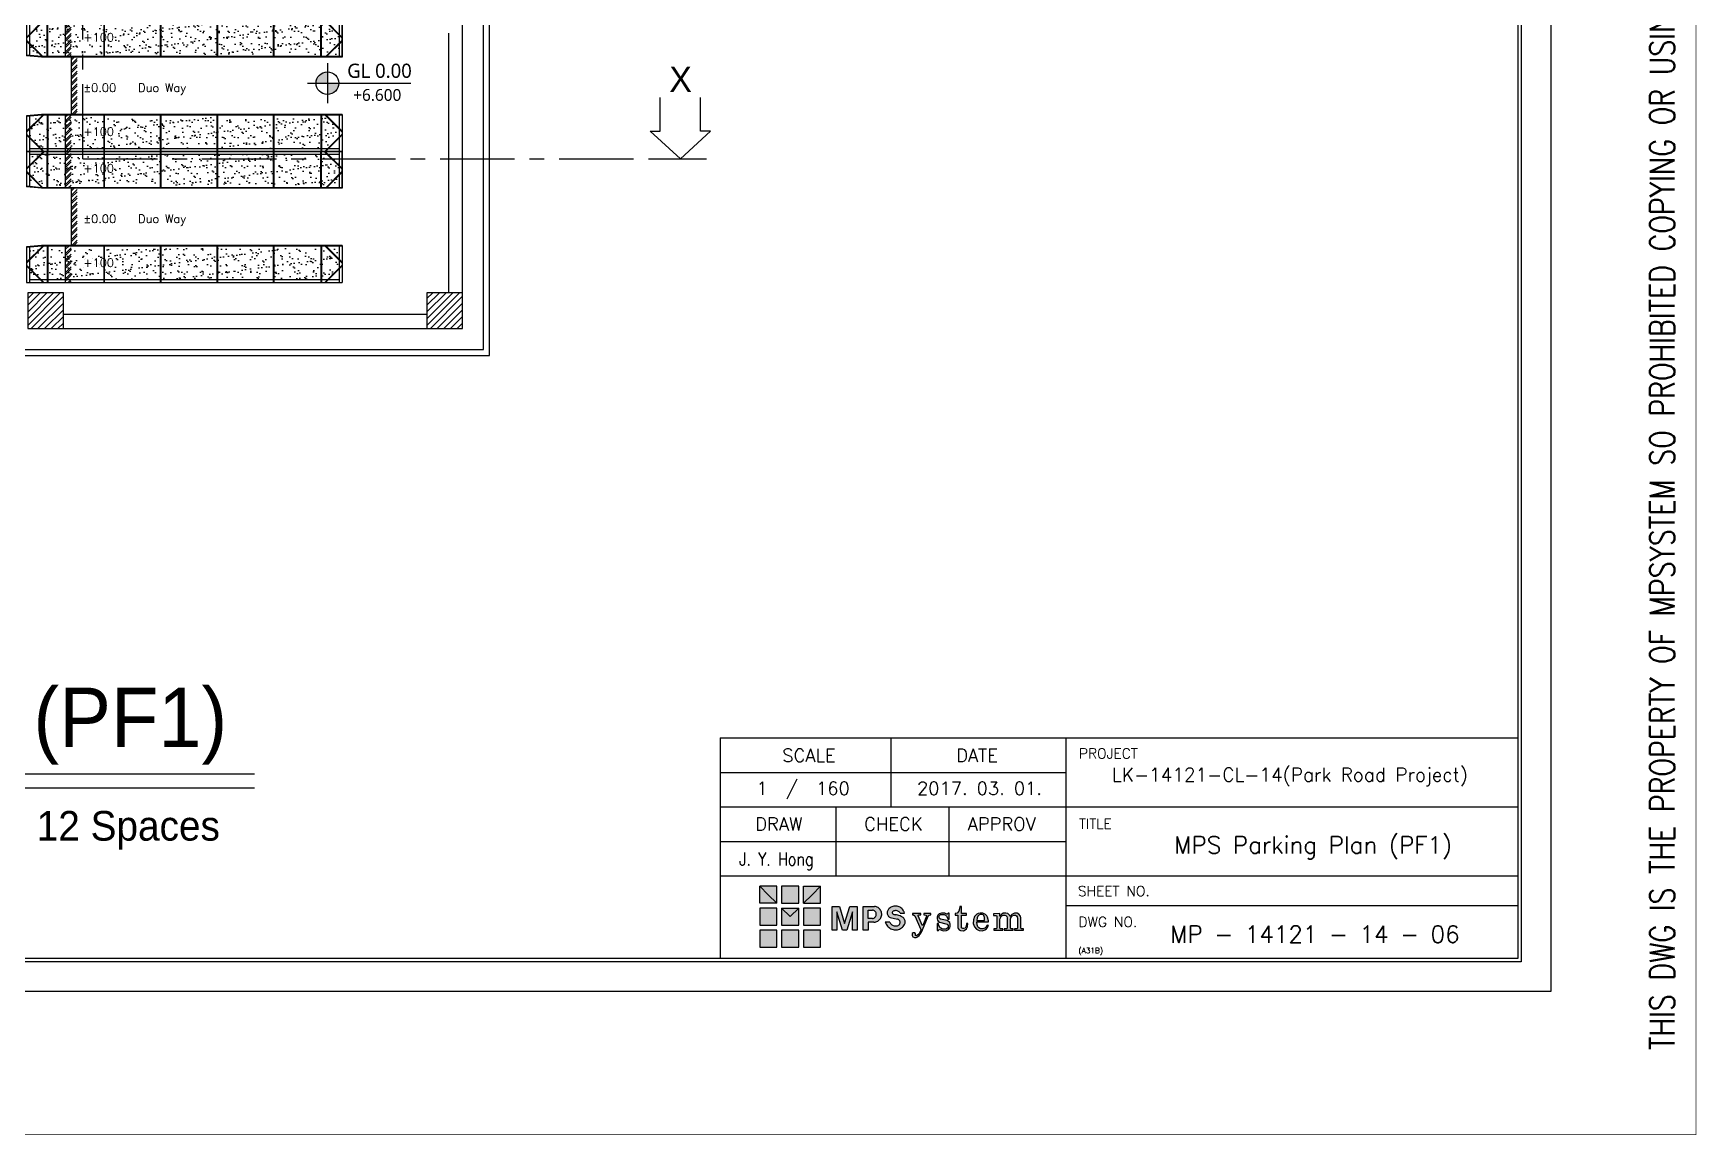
# Model space of a CAD drawing. Header units: millimetres. Extents: x -5 to 1510635, y -6 to 71285.
# Drawn here: x 400466 to 428281, y -5 to 18492 of the extents above; entities that cross this region are included whole.
import ezdxf
from ezdxf.enums import TextEntityAlignment as Align

# ---------------------------------------------------------------- set-up
doc = ezdxf.new("R2010")
doc.units = ezdxf.units.MM
doc.header["$LTSCALE"] = 1000
for name, pattern in [('CENTER', [2, 1.25, -0.25, 0.25, -0.25]), ('DASHEDX2', [1.5, 1, -0.5]), ('HIDDEN', [0.375, 0.25, -0.125]), ('S-BM-1ST$0$HIDDEN', [9.525, 6.35, -3.175])]:
    doc.linetypes.add(name, pattern=pattern)
for name, color, linetype in [('1', 1, 'CENTER'), ('2', 42, 'Continuous'), ('3', 3, 'Continuous'), ('4', 4, 'DASHEDX2'), ('A-SYM', 6, 'Continuous'), ('MP-1', 1, 'CENTER'), ('MP-2', 42, 'Continuous'), ('MP-3', 3, 'Continuous'), ('MP-4', 4, 'HIDDEN'), ('MP-7', 7, 'Continuous'), ('MP-8', 8, 'Continuous'), ('S-BM-1ST$0$S-BEAM', 21, 'Continuous'), ('S-BM-1ST$0$S-BEAMS-1', 21, 'Continuous'), ('S-COL 1ST$0$S-COL-1', 31, 'Continuous'), ('S-COL 1ST$0$S-COL-HATCH', 11, 'Continuous'), ('TEXT', 3, 'Continuous')]:
    doc.layers.add(name, color=color, linetype=linetype)
doc.styles.add('GHD', font='OUTLINE', dxfattribs={"bigfont": 'GHD'})
doc.styles.add('GHG1', font='simplex.shx', dxfattribs={"bigfont": 'whgtxt.shx'})
doc.styles.add('ROMANS', font='ROMANS.shx')
doc.styles.add('맑은고딕', font='malgun.ttf', dxfattribs={"height": 800})
doc.styles.add('울릉도L', font='')
doc.styles.get('울릉도L').set_extended_font_data('HYwulM')

# ---------------------------------------------------------------- blocks, each defined once
blk = doc.blocks.new('MP LOGO')
h = blk.add_hatch(color=20)
h.paths.add_polyline_path([(9, 55), (0, 64), (0, 46), (18, 46)])
h.paths.add_polyline_path([(18, 41), (0, 41), (0, 23), (18, 23)])
h.paths.add_polyline_path([(32, 32), (23, 41), (23, 23), (41, 23), (41, 41)])
h.paths.add_polyline_path([(64, 23), (64, 41), (46, 41), (46, 23)])
h.paths.add_polyline_path([(64, 46), (64, 64), (55, 55), (46, 46)])
h.paths.add_polyline_path([(64, 18), (46, 18), (46, 0), (64, 0)])
h.paths.add_polyline_path([(0, 0), (18, 0), (18, 18), (0, 18)])
h = blk.add_hatch(color=131)
h.paths.add_polyline_path([(18, 64), (0, 64), (9, 55), (18, 46)])
h.paths.add_polyline_path([(41, 64), (23, 64), (23, 46), (41, 46)])
h.paths.add_polyline_path([(64, 64), (46, 64), (46, 46), (55, 55)])
h.paths.add_polyline_path([(41, 41), (23, 41), (32, 32)])
h.paths.add_polyline_path([(41, 18), (23, 18), (23, 0), (41, 0)])
at = {"color": 131}
for points in [[(9, 55), (18, 46), (18, 64), (0, 64)], [(23, 46), (41, 46), (41, 64), (23, 64)], [(55, 55), (46, 46), (46, 64), (64, 64)], [(23, 0), (41, 0), (41, 18), (23, 18)]]:
    blk.add_lwpolyline(points, close=True, dxfattribs=at)
at = {"color": 20}
for points in [[(9, 55), (18, 46), (0, 46), (0, 64)], [(55, 55), (46, 46), (64, 46), (64, 64)], [(0, 23), (18, 23), (18, 41), (0, 41)], [(32, 32), (23, 41), (23, 23), (41, 23), (41, 41)], [(46, 23), (64, 23), (64, 41), (46, 41)], [(0, 0), (18, 0), (18, 18), (0, 18)], [(46, 0), (64, 0), (64, 18), (46, 18)]]:
    blk.add_lwpolyline(points, close=True, dxfattribs=at)
at = {"color": 143}
blk.add_lwpolyline([(23, 41), (41, 41), (32, 32), (32, 32)], close=True, dxfattribs=at)
blk = doc.blocks.new('MP LOGO 02')
at = {"layer": 'MP-2'}
h = blk.add_hatch(color=256, dxfattribs=at)
h.paths.add_polyline_path([(8.38, 4.28), (7.62, 4.28), (7.62, 1.78), (8.09, 1.78), (8.09, 3.69), (8.69, 1.78), (9.16, 1.78), (9.76, 3.69), (9.76, 1.78), (10.23, 1.78), (10.23, 4.28), (9.47, 4.28), (8.92, 2.49)])
h.paths.add_polyline_path([(10.86, 1.78), (11.38, 1.78), (11.38, 2.62), (12, 2.62), (12.11, 2.63), (12.2, 2.65), (12.3, 2.68), (12.39, 2.73), (12.47, 2.78), (12.55, 2.85), (12.62, 2.92), (12.68, 3), (12.73, 3.09), (12.77, 3.18), (12.79, 3.28), (12.81, 3.38), (12.81, 3.48), (12.8, 3.58), (12.78, 3.68), (12.75, 3.77), (12.7, 3.86), (12.65, 3.95), (12.59, 4.02), (12.51, 4.09), (12.43, 4.15), (12.35, 4.2), (12.25, 4.24), (12.16, 4.27), (12.06, 4.28), (10.86, 4.28)])
h.paths.add_polyline_path([(11.38, 3.89), (11.85, 3.89), (11.92, 3.88), (11.99, 3.85), (12.05, 3.82), (12.1, 3.77), (12.15, 3.72), (12.19, 3.66), (12.22, 3.59), (12.23, 3.52), (12.24, 3.45), (12.23, 3.38), (12.22, 3.31), (12.19, 3.24), (12.15, 3.18), (12.1, 3.13), (12.05, 3.09), (11.99, 3.05), (11.92, 3.02), (11.85, 3.01), (11.38, 3.01)], flags=16)
h.paths.add_polyline_path([(14.02, 3.76), (14.1, 3.8), (14.18, 3.82), (14.26, 3.83), (14.34, 3.83), (14.42, 3.81), (14.5, 3.79), (14.57, 3.75), (14.64, 3.7), (14.7, 3.65), (14.75, 3.58), (15.19, 3.58), (15.16, 3.69), (15.11, 3.79), (15.06, 3.88), (14.99, 3.97), (14.91, 4.05), (14.83, 4.12), (14.74, 4.18), (14.64, 4.23), (14.53, 4.27), (14.42, 4.29), (14.31, 4.31), (14.2, 4.31), (14.09, 4.29), (13.99, 4.27), (13.88, 4.23), (13.78, 4.18), (13.69, 4.12), (13.6, 4.05), (13.53, 3.97), (13.48, 3.92), (13.44, 3.85), (13.41, 3.79), (13.39, 3.72), (13.37, 3.64), (13.37, 3.57), (13.39, 3.49), (13.41, 3.42), (13.44, 3.35), (13.48, 3.29), (13.52, 3.23), (13.58, 3.19), (13.64, 3.14), (13.71, 3.11), (14.46, 2.93), (14.55, 2.91), (14.65, 2.84), (14.72, 2.75), (14.75, 2.63), (14.74, 2.52), (14.7, 2.41), (14.62, 2.32), (14.54, 2.28), (14.46, 2.25), (14.37, 2.23), (14.29, 2.22), (14.2, 2.23), (14.11, 2.24), (14.03, 2.27), (13.95, 2.3), (13.88, 2.35), (13.81, 2.41), (13.75, 2.47), (13.7, 2.54), (13.66, 2.62), (13.19, 2.62), (13.23, 2.51), (13.28, 2.4), (13.34, 2.3), (13.41, 2.21), (13.49, 2.12), (13.58, 2.05), (13.68, 1.98), (13.78, 1.92), (13.89, 1.88), (14, 1.85), (14.12, 1.82), (14.24, 1.82), (14.35, 1.82), (14.47, 1.83), (14.58, 1.86), (14.69, 1.9), (14.8, 1.95), (14.9, 2.02), (14.99, 2.09), (15.08, 2.17), (15.15, 2.26), (15.22, 2.36), (15.25, 2.43), (15.27, 2.51), (15.28, 2.59), (15.27, 2.67), (15.26, 2.75), (15.24, 2.83), (15.21, 2.9), (15.17, 2.97), (15.12, 3.04), (15.06, 3.1), (15, 3.14), (14.93, 3.19), (14.85, 3.22), (14.74, 3.27), (14.62, 3.32), (14.5, 3.36), (14.38, 3.38), (14.26, 3.4), (14.18, 3.41), (14.1, 3.42), (14.03, 3.46), (13.95, 3.52), (13.92, 3.59), (13.92, 3.67), (13.97, 3.74)])
h.paths.add_polyline_path([(16.65, 3.29), (16.65, 3.36), (16.7, 3.4), (16.91, 3.4), (16.91, 3.52), (16.03, 3.52), (16.03, 3.4), (16.16, 3.38), (16.3, 3.3), (16.93, 1.85), (16.89, 1.71), (16.73, 1.44), (16.6, 1.28), (16.47, 1.2), (16.35, 1.21), (16.37, 1.41), (16.29, 1.51), (16.13, 1.51), (16.01, 1.42), (16, 1.21), (16.09, 1.09), (16.24, 1.03), (16.44, 1.03), (16.57, 1.08), (16.76, 1.23), (16.94, 1.49), (17.11, 1.82), (17.68, 3.25), (17.79, 3.36), (17.97, 3.4), (17.97, 3.52), (17.23, 3.52), (17.23, 3.4), (17.45, 3.37), (17.5, 3.31), (17.5, 3.25), (17.12, 2.26), (17.06, 2.32)])
h.paths.add_polyline_path([(18.99, 2.94), (18.89, 3.01), (18.85, 3.09), (18.85, 3.24), (18.89, 3.31), (19, 3.41), (19.08, 3.43), (19.38, 3.42), (19.5, 3.36), (19.62, 3.25), (19.78, 2.94), (19.88, 2.94), (19.88, 3.56), (19.78, 3.56), (19.67, 3.43), (19.44, 3.56), (19.1, 3.58), (18.85, 3.5), (18.72, 3.36), (18.64, 3.14), (18.64, 2.97), (18.68, 2.83), (18.73, 2.74), (18.89, 2.62), (19.56, 2.45), (19.67, 2.4), (19.78, 2.28), (19.78, 2.09), (19.71, 1.98), (19.56, 1.9), (19.44, 1.87), (19.21, 1.9), (19.03, 1.98), (18.9, 2.11), (18.81, 2.28), (18.76, 2.47), (18.62, 2.47), (18.62, 1.76), (18.76, 1.76), (18.84, 1.9), (19.1, 1.77), (19.25, 1.73), (19.62, 1.76), (19.82, 1.86), (19.96, 2.04), (20, 2.17), (20, 2.42), (19.95, 2.57), (19.82, 2.7), (19.7, 2.78)])
h.paths.add_polyline_path([(21.18, 3.36), (21.73, 3.36), (21.73, 3.52), (21.18, 3.52), (21.18, 4.28), (21.03, 4.28), (20.99, 4.03), (20.92, 3.79), (20.74, 3.58), (20.52, 3.52), (20.52, 3.36), (20.82, 3.36), (20.82, 2.06), (20.85, 1.96), (20.96, 1.83), (21.09, 1.76), (21.39, 1.73), (21.58, 1.81), (21.71, 1.92), (21.81, 2.13), (21.84, 2.47), (21.71, 2.47), (21.68, 2.21), (21.56, 2), (21.45, 1.95), (21.32, 1.95), (21.2, 2.03), (21.18, 2.09)])
h.paths.add_polyline_path([(24.02, 2.64), (24.02, 2.75), (23.92, 3.15), (23.84, 3.29), (23.71, 3.43), (23.43, 3.57), (23.15, 3.58), (22.95, 3.53), (22.81, 3.46), (22.57, 3.2), (22.44, 2.85), (22.43, 2.49), (22.47, 2.31), (22.55, 2.12), (22.76, 1.88), (23.06, 1.75), (23.41, 1.73), (23.63, 1.81), (23.8, 1.93), (23.92, 2.07), (24.02, 2.27), (23.89, 2.31), (23.77, 2.12), (23.63, 2), (23.53, 1.95), (23.43, 1.92), (23.17, 1.93), (23, 2.03), (22.91, 2.14), (22.84, 2.34), (22.81, 2.64)])
h.paths.add_polyline_path([(22.81, 2.79), (22.85, 3.07), (22.92, 3.25), (23.02, 3.37), (23.16, 3.43), (23.35, 3.43), (23.45, 3.4), (23.53, 3.32), (23.62, 3.12), (23.62, 2.8)], flags=16)
h.paths.add_polyline_path([(25.23, 2.86), (25.26, 3.01), (25.34, 3.2), (25.43, 3.29), (25.57, 3.36), (25.75, 3.36), (25.86, 3.31), (25.94, 3.22), (26, 3.06), (26, 1.98), (25.94, 1.92), (25.68, 1.92), (25.68, 1.78), (26.61, 1.78), (26.61, 1.92), (26.38, 1.92), (26.33, 2), (26.33, 2.89), (26.37, 3.06), (26.43, 3.19), (26.51, 3.27), (26.68, 3.36), (26.86, 3.36), (26.97, 3.3), (27.04, 3.17), (27.08, 3), (27.08, 2.01), (27.02, 1.92), (26.77, 1.92), (26.77, 1.78), (27.7, 1.78), (27.7, 1.92), (27.46, 1.92), (27.41, 1.98), (27.41, 3.06), (27.38, 3.24), (27.22, 3.47), (27.02, 3.57), (26.74, 3.57), (26.47, 3.43), (26.35, 3.3), (26.33, 3.25), (26.29, 3.22), (26.22, 3.36), (26.05, 3.52), (25.86, 3.58), (25.7, 3.58), (25.57, 3.55), (25.42, 3.46), (25.32, 3.37), (25.26, 3.26), (25.23, 3.26), (25.23, 3.52), (24.56, 3.48), (24.56, 3.32), (24.85, 3.32), (24.9, 3.25), (24.9, 2), (24.83, 1.92), (24.57, 1.92), (24.57, 1.78), (24.9, 1.78), (25.52, 1.78), (25.52, 1.92), (25.28, 1.92), (25.23, 2)])
for points in [[(8.09, 1.78), (7.62, 1.78), (7.62, 4.28), (8.38, 4.28), (8.92, 2.49), (9.47, 4.28), (10.23, 4.28), (10.23, 1.78), (9.76, 1.78), (9.76, 3.69), (9.16, 1.78), (8.69, 1.78), (8.09, 3.69), (8.09, 1.78)], [(16.03, 3.52), (16.03, 3.4), (16.16, 3.38), (16.3, 3.3), (16.93, 1.85), (16.89, 1.71), (16.73, 1.44), (16.6, 1.28), (16.47, 1.2), (16.35, 1.21), (16.37, 1.41), (16.29, 1.51), (16.13, 1.51), (16.01, 1.42), (16, 1.21), (16.09, 1.09), (16.24, 1.03), (16.44, 1.03), (16.57, 1.08), (16.76, 1.23), (16.94, 1.49), (17.11, 1.82), (17.68, 3.25), (17.79, 3.36), (17.97, 3.4), (17.97, 3.52), (17.23, 3.52), (17.23, 3.4), (17.45, 3.37), (17.5, 3.31), (17.5, 3.25), (17.12, 2.26), (17.06, 2.32), (16.65, 3.29), (16.65, 3.36), (16.7, 3.4), (16.91, 3.4), (16.91, 3.52), (16.03, 3.52)], [(19.1, 3.58), (18.85, 3.5), (18.72, 3.36), (18.64, 3.14), (18.64, 2.97), (18.68, 2.83), (18.73, 2.74), (18.89, 2.62), (19.56, 2.45), (19.67, 2.4), (19.78, 2.28), (19.78, 2.09), (19.71, 1.98), (19.56, 1.9), (19.44, 1.87), (19.21, 1.9), (19.03, 1.98), (18.9, 2.11), (18.81, 2.28), (18.76, 2.47), (18.62, 2.47), (18.62, 1.76), (18.76, 1.76), (18.84, 1.9), (19.1, 1.77), (19.25, 1.73), (19.62, 1.76), (19.82, 1.86), (19.96, 2.04), (20, 2.17), (20, 2.42), (19.95, 2.57), (19.82, 2.7), (19.7, 2.78), (18.99, 2.94), (18.89, 3.01), (18.85, 3.09), (18.85, 3.24), (18.89, 3.31), (19, 3.41), (19.08, 3.43), (19.38, 3.42), (19.5, 3.36), (19.62, 3.25), (19.78, 2.94), (19.88, 2.94), (19.88, 3.56), (19.78, 3.56), (19.69, 3.45), (19.65, 3.45), (19.44, 3.56), (19.1, 3.58)], [(21.03, 4.28), (20.99, 4.03), (20.92, 3.79), (20.74, 3.58), (20.52, 3.52), (20.52, 3.36), (20.82, 3.36), (20.82, 2.06), (20.85, 1.96), (20.96, 1.83), (21.09, 1.76), (21.39, 1.73), (21.58, 1.81), (21.71, 1.92), (21.81, 2.13), (21.84, 2.47), (21.71, 2.47), (21.68, 2.21), (21.56, 2), (21.45, 1.95), (21.32, 1.95), (21.2, 2.03), (21.18, 2.09), (21.18, 3.36), (21.73, 3.36), (21.73, 3.52), (21.18, 3.52), (21.18, 4.28), (21.03, 4.28)], [(23.15, 3.58), (22.95, 3.53), (22.81, 3.46), (22.57, 3.2), (22.44, 2.85), (22.43, 2.49), (22.47, 2.31), (22.55, 2.12), (22.76, 1.88), (23.06, 1.75), (23.41, 1.73), (23.63, 1.81), (23.8, 1.93), (23.92, 2.07), (24.02, 2.27), (23.89, 2.31), (23.77, 2.12), (23.63, 2), (23.53, 1.95), (23.43, 1.92), (23.17, 1.93), (23, 2.03), (22.91, 2.14), (22.84, 2.34), (22.81, 2.64), (24.02, 2.64), (24.02, 2.75), (23.92, 3.15), (23.84, 3.29), (23.71, 3.43), (23.43, 3.57), (23.15, 3.58)], [(25.7, 3.58), (25.57, 3.55), (25.42, 3.46), (25.32, 3.37), (25.26, 3.26), (25.23, 3.26), (25.23, 3.52), (24.56, 3.48), (24.56, 3.32), (24.85, 3.32), (24.9, 3.25), (24.9, 2), (24.83, 1.92), (24.57, 1.92), (24.57, 1.78), (24.9, 1.78), (25.52, 1.78), (25.52, 1.92), (25.28, 1.92), (25.23, 2), (25.23, 2.86), (25.26, 3.01), (25.34, 3.2), (25.43, 3.29), (25.57, 3.36), (25.75, 3.36), (25.86, 3.31), (25.94, 3.22), (26, 3.06), (26, 1.98), (25.94, 1.92), (25.68, 1.92), (25.68, 1.78), (26.61, 1.78), (26.61, 1.92), (26.38, 1.92), (26.33, 2), (26.33, 2.89), (26.37, 3.06), (26.43, 3.19), (26.51, 3.27), (26.68, 3.36), (26.86, 3.36), (26.97, 3.3), (27.04, 3.17), (27.08, 3), (27.08, 2.01), (27.02, 1.92), (26.77, 1.92), (26.77, 1.78), (27.7, 1.78), (27.7, 1.92), (27.46, 1.92), (27.41, 1.98), (27.41, 3.06), (27.38, 3.24), (27.22, 3.47), (27.02, 3.57), (26.74, 3.57), (26.47, 3.43), (26.35, 3.3), (26.33, 3.25), (26.29, 3.22), (26.22, 3.36), (26.05, 3.52), (25.86, 3.58), (25.7, 3.58)], [(23.16, 3.43), (23.02, 3.37), (22.92, 3.25), (22.85, 3.07), (22.81, 2.79), (23.62, 2.8), (23.62, 3.12), (23.53, 3.32), (23.45, 3.4), (23.35, 3.43), (23.16, 3.43)]]:
    blk.add_lwpolyline(points, close=True, dxfattribs=at)
for points in [[(12, 2.62), (11.38, 2.62), (11.38, 1.78), (10.86, 1.78), (10.86, 4.28), (12.06, 4.28)], [(11.85, 3.01), (11.38, 3.01), (11.38, 3.89), (11.85, 3.89)], [(11.85, 3.01), (11.92, 3.02), (11.99, 3.05), (12.05, 3.09), (12.1, 3.13), (12.15, 3.18), (12.19, 3.24), (12.22, 3.31), (12.23, 3.38), (12.24, 3.45), (12.23, 3.52), (12.22, 3.59), (12.19, 3.66), (12.15, 3.72), (12.1, 3.77), (12.05, 3.82), (11.99, 3.85), (11.92, 3.88), (11.85, 3.89)], [(12, 2.62), (12.11, 2.63), (12.2, 2.65), (12.3, 2.68), (12.39, 2.73), (12.47, 2.78), (12.55, 2.85), (12.62, 2.92), (12.68, 3), (12.73, 3.09), (12.77, 3.18), (12.79, 3.28), (12.81, 3.38), (12.81, 3.48), (12.8, 3.58), (12.78, 3.68), (12.75, 3.77), (12.7, 3.86), (12.65, 3.95), (12.59, 4.02), (12.51, 4.09), (12.43, 4.15), (12.35, 4.2), (12.25, 4.24), (12.16, 4.27), (12.06, 4.28)], [(14.75, 3.58), (15.19, 3.58), (15.16, 3.69), (15.11, 3.79), (15.06, 3.88), (14.99, 3.97), (14.91, 4.05), (14.83, 4.12), (14.74, 4.18), (14.64, 4.23), (14.53, 4.27), (14.42, 4.29), (14.31, 4.31), (14.2, 4.31), (14.09, 4.29), (13.99, 4.27), (13.88, 4.23), (13.78, 4.18), (13.69, 4.12), (13.6, 4.05), (13.53, 3.97), (13.48, 3.92), (13.44, 3.85), (13.41, 3.79), (13.39, 3.72), (13.37, 3.64), (13.37, 3.57), (13.39, 3.49), (13.41, 3.42), (13.44, 3.35), (13.48, 3.29), (13.52, 3.23), (13.58, 3.19), (13.64, 3.14), (13.71, 3.11), (14.46, 2.93)], [(14.02, 3.76), (13.99, 3.75), (13.96, 3.72), (13.93, 3.69), (13.92, 3.65), (13.92, 3.61), (13.93, 3.57), (13.94, 3.53), (13.97, 3.5)], [(13.97, 3.5), (14.03, 3.46), (14.1, 3.42), (14.18, 3.41), (14.26, 3.4)], [(14.75, 3.58), (14.7, 3.65), (14.64, 3.7), (14.57, 3.75), (14.5, 3.79), (14.42, 3.81), (14.34, 3.83), (14.26, 3.83), (14.18, 3.82), (14.1, 3.8), (14.02, 3.76)], [(13.66, 2.62), (13.19, 2.62), (13.23, 2.51), (13.28, 2.4), (13.34, 2.3), (13.41, 2.21), (13.49, 2.12), (13.58, 2.05), (13.68, 1.98), (13.78, 1.92), (13.89, 1.88), (14, 1.85), (14.12, 1.82), (14.24, 1.82), (14.35, 1.82), (14.47, 1.83), (14.58, 1.86), (14.69, 1.9), (14.8, 1.95), (14.9, 2.02), (14.99, 2.09), (15.08, 2.17), (15.15, 2.26), (15.22, 2.36), (15.25, 2.43), (15.27, 2.51), (15.28, 2.59), (15.27, 2.67), (15.26, 2.75), (15.24, 2.83), (15.21, 2.9), (15.17, 2.97), (15.12, 3.04), (15.06, 3.1), (15, 3.14), (14.93, 3.19), (14.85, 3.22), (14.74, 3.27), (14.62, 3.32), (14.5, 3.36), (14.38, 3.38), (14.26, 3.4)], [(13.66, 2.62), (13.7, 2.54), (13.75, 2.47), (13.81, 2.41), (13.88, 2.35), (13.95, 2.3), (14.03, 2.27), (14.11, 2.24), (14.2, 2.23), (14.29, 2.22), (14.37, 2.23), (14.46, 2.25), (14.54, 2.28)], [(14.54, 2.28), (14.59, 2.31), (14.64, 2.34), (14.68, 2.39), (14.71, 2.44), (14.73, 2.49), (14.75, 2.55), (14.75, 2.61), (14.74, 2.66), (14.73, 2.72), (14.7, 2.77), (14.66, 2.82), (14.62, 2.86), (14.57, 2.89), (14.52, 2.92), (14.46, 2.93)]]:
    blk.add_lwpolyline(points, dxfattribs=at)
at = {"color": 40, "xscale": 0.1000000000000227, "yscale": 0.1000000000000227, "zscale": 0.1000000000000227}
blk.add_blockref('MP LOGO', (0, 0), dxfattribs=at)
blk = doc.blocks.new('S-COL 1ST')
at = {"layer": 'S-COL 1ST$0$S-COL-HATCH'}
h = blk.add_hatch(dxfattribs=at)
h.set_pattern_fill('ANSI31', color=256, scale=25)
h.set_pattern_definition([(45, (13660, 0), (-56.1266008, 56.1266008), [])])
h.paths.add_polyline_path([(4020561, -156819), (4021161, -156819), (4021161, -156219), (4020561, -156219)])
h = blk.add_hatch(dxfattribs=at)
h.set_pattern_fill('ANSI31', color=256, scale=25)
h.set_pattern_definition([(45, (20364.91, 0), (-56.1266008, 56.1266008), [])])
h.paths.add_polyline_path([(4027266, -156819), (4027866, -156819), (4027866, -156219), (4027266, -156219)])
at = {"layer": 'S-COL 1ST$0$S-COL-1', "elevation": 0}
for points in [[(4020561, -156819), (4021161, -156819), (4021161, -156219), (4020561, -156219)], [(4027266, -156819), (4027866, -156819), (4027866, -156219), (4027266, -156219)]]:
    blk.add_lwpolyline(points, close=True, dxfattribs=at)
blk = doc.blocks.new('*X44')
at = {"color": 0}
for p, q in [((74239, 22160), (74255, 22176)), ((74239, 22125), (74290, 22176)), ((74239, 22054), (74339, 22154)), ((74239, 22019), (74339, 22119)), ((74239, 21948), (74339, 22048)), ((74239, 21913), (74339, 22013)), ((74239, 21842), (74339, 21942)), ((74239, 21807), (74339, 21907)), ((74239, 21736), (74339, 21836)), ((74239, 21701), (74339, 21801)), ((74239, 21630), (74339, 21730)), ((74239, 21595), (74339, 21695)), ((74239, 21524), (74339, 21624)), ((74239, 21489), (74339, 21589)), ((74239, 21418), (74339, 21518)), ((74239, 21383), (74339, 21483)), ((74239, 21312), (74339, 21412)), ((74239, 21277), (74339, 21377)), ((74259, 21226), (74339, 21306)), ((74295, 21226), (74339, 21271))]:
    blk.add_line(p, q, dxfattribs=at)
blk = doc.blocks.new('12323255444')
at = {"layer": '2'}
h = blk.add_hatch(dxfattribs=at)
h.set_pattern_fill('ANSI32', color=1, scale=200, style=0)
h.set_pattern_definition([(45, (1676.436, -48954.39), (-53.03301, 53.03301), []), (45, (1711.79, -48954.39), (-53.03301, 53.03301), [])])
h.paths.add_polyline_path([(749, 5), (649, 5), (649, -620), (749, -620)])
h = blk.add_hatch(dxfattribs=at)
h.set_pattern_fill('ANSI32', color=1, scale=200, style=0)
h.set_pattern_definition([(45, (1676.436, -50539.39), (-53.03301, 53.03301), []), (45, (1711.79, -50539.39), (-53.03301, 53.03301), [])])
h.paths.add_polyline_path([(749, -1580), (649, -1580), (649, -2205), (749, -2205)])
at = {"layer": 'MP-1', "linetype": 'ByBlock'}
h = blk.add_hatch(dxfattribs=at)
h.set_pattern_fill('AR-SAND', color=256, scale=4, style=0)
h.paths.add_polyline_path([(50, -50), (50, -236), (236, -50)], flags=17)
h = blk.add_hatch(dxfattribs=at)
h.set_pattern_fill('AR-SAND', color=256, scale=4, style=0)
h.paths.add_polyline_path([(345, -50), (250, -50), (50, -250), (50, -385), (221, -556), (345, -562)])
h.paths.add_polyline_path([(50, -399), (50, -547), (206, -555)], flags=16)
h = blk.add_hatch(dxfattribs=at)
h.set_pattern_fill('AR-SAND', color=256, scale=4, style=0)
h.paths.add_polyline_path([(355, -50), (355, -563), (501, -570), (649, -570), (649, -50)])
h = blk.add_hatch(dxfattribs=at)
h.set_pattern_fill('AR-SAND', color=256, scale=4, style=0)
h.paths.add_polyline_path([(1295, -50), (649, -50), (649, -570), (1295, -570)])
h = blk.add_hatch(dxfattribs=at)
h.set_pattern_fill('AR-SAND', color=256, scale=4, style=0)
h.paths.add_polyline_path([(2245, -50), (1305, -50), (1305, -570), (2245, -570)])
h = blk.add_hatch(dxfattribs=at)
h.set_pattern_fill('AR-SAND', color=256, scale=4, style=0)
h.paths.add_polyline_path([(3195, -50), (2255, -50), (2255, -570), (3195, -570)])
h = blk.add_hatch(dxfattribs=at)
h.set_pattern_fill('AR-SAND', color=256, scale=4, style=0)
h.paths.add_polyline_path([(4145, -50), (3205, -50), (3205, -570), (4145, -570)])
h = blk.add_hatch(dxfattribs=at)
h.set_pattern_fill('AR-SAND', color=256, scale=4, style=0)
h.paths.add_polyline_path([(4945, -50), (4155, -50), (4155, -570), (4945, -570)])
h = blk.add_hatch(dxfattribs=at)
h.set_pattern_fill('AR-SAND', color=256, scale=4, style=0)
h.paths.add_polyline_path([(5250, -250), (5050, -50), (4955, -50), (4955, -570), (5065, -570), (5250, -385)])
h = blk.add_hatch(dxfattribs=at)
h.set_pattern_fill('AR-SAND', color=256, scale=4, style=0)
h.paths.add_polyline_path([(5250, -50), (5064, -50), (5250, -236)])
h = blk.add_hatch(dxfattribs=at)
h.set_pattern_fill('AR-SAND', color=256, scale=4, style=0)
h.paths.add_polyline_path([(5079, -570), (5250, -570), (5250, -399)])
h = blk.add_hatch(dxfattribs=at)
h.set_pattern_fill('AR-SAND', color=256, scale=4, style=0)
h.paths.add_polyline_path([(345, -1638), (231, -1643), (50, -1825), (50, -1960), (240, -2150), (345, -2150)])
h = blk.add_hatch(dxfattribs=at)
h.set_pattern_fill('AR-SAND', color=256, scale=4, style=0)
h.paths.add_polyline_path([(50, -1811), (217, -1644), (50, -1653)], flags=17)
h = blk.add_hatch(dxfattribs=at)
h.set_pattern_fill('AR-SAND', color=256, scale=4, style=0)
h.paths.add_polyline_path([(355, -1637), (355, -2150), (649, -2150), (649, -1630), (501, -1630)])
h = blk.add_hatch(dxfattribs=at)
h.set_pattern_fill('AR-SAND', color=256, scale=4, style=0)
h.paths.add_polyline_path([(1295, -1630), (649, -1630), (649, -2150), (1295, -2150)])
h = blk.add_hatch(dxfattribs=at)
h.set_pattern_fill('AR-SAND', color=256, scale=4, style=0)
h.paths.add_polyline_path([(2245, -1630), (1305, -1630), (1305, -2150), (2245, -2150)])
h = blk.add_hatch(dxfattribs=at)
h.set_pattern_fill('AR-SAND', color=256, scale=4, style=0)
h.paths.add_polyline_path([(3195, -1630), (2255, -1630), (2255, -2150), (3195, -2150)])
h = blk.add_hatch(dxfattribs=at)
h.set_pattern_fill('AR-SAND', color=256, scale=4, style=0)
h.paths.add_polyline_path([(4145, -1630), (3205, -1630), (3205, -2150), (4145, -2150)])
h = blk.add_hatch(dxfattribs=at)
h.set_pattern_fill('AR-SAND', color=256, scale=4, style=0)
h.paths.add_polyline_path([(4945, -1630), (4155, -1630), (4155, -2150), (4945, -2150)])
h = blk.add_hatch(dxfattribs=at)
h.set_pattern_fill('AR-SAND', color=256, scale=4, style=0)
h.paths.add_polyline_path([(5250, -1825), (5055, -1630), (4955, -1630), (4955, -2150), (5060, -2150), (5250, -1960)])
h = blk.add_hatch(dxfattribs=at)
h.set_pattern_fill('AR-SAND', color=256, scale=4, style=0)
h.paths.add_polyline_path([(5250, -1630), (5069, -1630), (5250, -1811)])
h = blk.add_hatch(dxfattribs=at)
h.set_pattern_fill('AR-SAND', color=256, scale=4, style=0)
h.paths.add_polyline_path([(50, -1974), (50, -2150), (226, -2150)])
at = {"layer": '2'}
for p, q in [((5300, 0), (0, 0)), ((0, 0), (0, -595)), ((50, 0), (50, -590)), ((649, 0), (649, -620)), ((5250, 0), (5250, -610)), ((5300, 0), (5300, -620)), ((5250, -50), (50, -50)), ((250, -610), (0, -585)), ((250, -620), (0, -595)), ((5300, -610), (250, -610)), ((5300, -620), (250, -620)), ((749, -620), (749, -1580)), ((250, -1580), (0, -1605)), ((250, -1590), (0, -1615)), ((0, -1605), (0, -2200)), ((50, -1610), (50, -2200)), ((5300, -1580), (250, -1580)), ((5300, -1590), (250, -1590)), ((649, -1580), (649, -2200)), ((5250, -1590), (5250, -2200)), ((5300, -1580), (5300, -2200)), ((0, -2200), (5300, -2200)), ((50, -2150), (5250, -2150))]:
    blk.add_line(p, q, dxfattribs=at)
at = {"layer": '4'}
for p, q in [((300, 0), (0, -300)), ((0, -286), (286, 0)), ((345, -610), (345, 0)), ((355, -610), (355, 0)), ((1305, 0), (1305, -610)), ((2255, 0), (2255, -610)), ((3205, 0), (3205, -610)), ((4155, 0), (4155, -610)), ((4945, -610), (4945, 0)), ((4955, -610), (4955, 0)), ((5000, 0), (5300, -300)), ((5300, -286), (5014, 0)), ((5300, -620), (5300, 0)), ((1295, 0), (1295, -610)), ((2245, 0), (2245, -610)), ((3195, 0), (3195, -610)), ((4145, 0), (4145, -610)), ((0, -335), (275, -610)), ((261, -610), (0, -349)), ((5300, -335), (5025, -610)), ((5039, -610), (5300, -349)), ((0, -1875), (285, -1590)), ((271, -1590), (0, -1861)), ((345, -1590), (345, -2200)), ((355, -1590), (355, -2200)), ((1295, -1590), (1295, -2200)), ((1305, -1590), (1305, -2200)), ((2245, -1590), (2245, -2200)), ((2255, -1590), (2255, -2200)), ((3195, -1590), (3195, -2200)), ((3205, -1590), (3205, -2200)), ((4145, -1590), (4145, -2200)), ((4155, -1590), (4155, -2200)), ((4945, -1590), (4945, -2200)), ((4955, -1590), (4955, -2200)), ((5300, -1875), (5016, -1591)), ((5031, -1592), (5300, -1861)), ((5300, -1580), (5300, -2200)), ((290, -2200), (0, -1910)), ((0, -1924), (276, -2200)), ((5010, -2200), (5300, -1910)), ((5300, -1924), (5024, -2200))]:
    blk.add_line(p, q, dxfattribs=at)
at = {"layer": '2', "color": 1}
blk.add_blockref('*X44', (-73490, -22796), dxfattribs=at)
at = {"style": 'ROMANS'}
for s, p in [('+100', (953, -355)), ('%%P0.00', (953, -1202)), ('Duo Way', (1875, -1202)), ('+100', (953, -1940))]:
    blk.add_text(s, height=140, dxfattribs=at).set_placement(p)
blk = doc.blocks.new('1223333333')
at = {"layer": 'A-SYM'}
h = blk.add_hatch(color=256, dxfattribs=at)
h.paths.add_polyline_path([(-984, 0), (-984, 96, 0.414214), (-1080, 0)])
h.paths.add_polyline_path([(-888, 0), (-984, 0), (-984, -96, 0.414214)])
blk.add_line((-984, 168), (-984, -168), dxfattribs=at)
blk.add_lwpolyline([(-1152, 0), (-298, 0), (-277, 0)], dxfattribs=at)
blk.add_circle((-984, 0), 96, dxfattribs=at)

msp = doc.modelspace()

# ---------------------------------------------------------------- linework, layer by layer
at = {"layer": '1'}
for q in [(401302.613, 34967.724, 0), (410896.812, 16383.615, 0)]:
    msp.add_line((401302.613, 16383.615, 0), q, dxfattribs=at)
at = {"layer": '3'}
for p, q in [((410896.812, 16383.615, 0), (411779.811, 16383.615, 0)), ((387495.161, 6054.731), (404182.689, 6054.731)), ((387495.161, 5821.03), (404182.689, 5821.03))]:
    msp.add_line(p, q, dxfattribs=at)
at = {"layer": 'MP-2'}
for p, q in [((410998.024, 16845.932, 0), (410998.024, 17409.091, 0)), ((411678.605, 16845.932, 0), (411678.605, 17409.091, 0)), ((411338.314, 16383.623, 0), (410829.908, 16845.932, 0)), ((410829.908, 16845.932, 0), (410998.024, 16845.932, 0)), ((411338.314, 16383.623, 0), (411846.721, 16845.932, 0)), ((411846.721, 16845.932, 0), (411678.605, 16845.932, 0)), ((412004.973, 6661.238), (412004.973, 2954.343)), ((412004.973, 6661.238), (425405.657, 6661.238)), ((414873.7, 6661.238), (414873.7, 5501.274)), ((417816.103, 6661.238), (417816.103, 2954.343)), ((412004.973, 6081.256), (417816.103, 6081.256)), ((412004.973, 5501.274), (425405.657, 5501.274)), ((413950.718, 5501.274), (413950.718, 4341.311)), ((415846.573, 5501.274), (415846.573, 4341.311)), ((412004.973, 4921.293), (417816.103, 4921.293)), ((412004.973, 4341.311), (425405.657, 4341.311)), ((417816.103, 3843.952), (425405.657, 3843.952))]:
    msp.add_line(p, q, dxfattribs=at)
at = {"layer": 'MP-2', "const_width": 10}
msp.add_lwpolyline([(428400, 0), (361200, 0), (361200, 47520), (428400, 47520)], close=True, dxfattribs=at)
at = {"layer": 'MP-7'}
for points in [[(363640, 45120), (425960, 45120), (425960, 2400), (363640, 2400)], [(425461.091, 2898.909), (364138.909, 2898.909), (364138.909, 44621.091), (425461.091, 44621.091)], [(364194.343, 44565.657), (425405.657, 44565.657), (425405.657, 2954.343), (364194.343, 2954.343)]]:
    msp.add_lwpolyline(points, close=True, dxfattribs=at)
at = {"layer": 'S-BM-1ST$0$S-BEAM'}
for p, q in [((407680.463, 14132.423, 0), (407680.772, 19882.423, 0)), ((400975.865, 13532.423, 0), (407183.865, 13532.423, 0))]:
    msp.add_line(p, q, dxfattribs=at)
at = {"layer": 'S-BM-1ST$0$S-BEAM', "linetype": 'S-BM-1ST$0$HIDDEN'}
for p, q in [((407450.463, 14132.423, 0), (407450.225, 18492.423, 0)), ((400975.865, 13771.423, 0), (407080.463, 13771.423, 0))]:
    msp.add_line(p, q, dxfattribs=at)
at = {"layer": 'S-BM-1ST$0$S-BEAMS-1', "elevation": 0}
for points in [[(379301.147, 19917.367), (379301.147, 19917.367), (379301.147, 13082.423), (408130.772, 13082.423), (408130.772, 20579.777), (405835.618, 20579.777), (405835.618, 24108.072), (404220.798, 24108.072), (404220.798, 26687.423), (402000.865, 26687.423), (402000.865, 33359.423), (401180.865, 33359.423), (401180.865, 33359.423)], [(379401.147, 19917.367), (379401.147, 19917.367), (379401.147, 13182.423), (408030.772, 13182.423), (408030.772, 20479.777), (405735.618, 20479.777), (405735.618, 24008.072), (404120.798, 24008.072), (404120.798, 26587.423), (401900.865, 26587.423), (401900.865, 33259.423), (401180.865, 33259.423), (401180.865, 33259.423)]]:
    msp.add_lwpolyline(points, dxfattribs=at)

# ---------------------------------------------------------------- block references
msp.add_blockref('S-COL 1ST', (-3620185.48, 170351.223, 0))
at = {"layer": 'MP-3', "xscale": 160, "yscale": 160, "zscale": 160}
msp.add_blockref('MP LOGO 02', (412671.033, 3146.572), dxfattribs=at)
at = {"layer": 'MP-4', "linetype": 'ByBlock', "xscale": 1.984499999962281, "yscale": 1.984499999962281, "zscale": 1.984499999962281}
msp.add_blockref('1223333333', (407361.618, 17652.598, 0), dxfattribs=at)
at = {"layer": 'MP-7', "linetype": 'ByBlock'}
for p in [(400355.865, 18707.36, 0), (400355.865, 16507.36, 0)]:
    msp.add_blockref('12323255444', p, dxfattribs=at)

# ---------------------------------------------------------------- texts
at = {"layer": '3', "style": 'GHD'}
msp.add_text('X', height=423.36, dxfattribs=at).set_placement((411342.232, 17506.332, 0), align=Align.CENTER)
at = {"layer": 'A-SYM', "style": '맑은고딕'}
msp.add_text('GL 0.00', height=238.14, dxfattribs=at).set_placement((405742.266, 17741.666, 0))
at = {"layer": 'A-SYM', "color": 2, "style": '맑은고딕'}
msp.add_text('+6.600', height=198.45, dxfattribs=at).set_placement((405842.795, 17355.229, 0))
at = {"layer": 'MP-2'}
for s, height, style, p in [('LK-14121-CL-14(Park Road Project)', 227.55556, 'GHG1', (421578.341, 5927.042)), ('1  /  160', 220.6061, 'ROMANS', (413399.367, 5702.953)), ('2017. 03. 01.', 220.60606, 'ROMANS', (416363.393, 5702.953)), ('MP - 14121 - 14 - 06', 284.44444, 'GHG1', (421998.201, 3220.883))]:
    msp.add_text(s, height=height, rotation=0.0000004, dxfattribs=dict(at, style=style)).set_placement(p, align=Align.CENTER)
at = {"layer": 'MP-2', "style": 'GHG1'}
msp.add_text('MPS Parking Plan (PF1)', height=284.44444, rotation=0.0000004, dxfattribs=at).set_placement((424302.751, 4719.776), align=Align.RIGHT)
at = {"layer": 'MP-2', "style": 'ROMANS', "width": 0.8}
msp.add_text('J. Y. Hong', height=220.6061, rotation=0.0000004, dxfattribs=at).set_placement((412951.406, 4515.446), align=Align.CENTER)
at = {"layer": 'MP-2', "style": 'ROMANS'}
msp.add_text('(A31B)', height=90.5051, rotation=0.0000004, dxfattribs=at).set_placement((418025.521, 3044.616))
at = {"layer": 'MP-3', "style": 'ROMANS'}
for s, p in [('SCALE', (413499.675, 6255.978)), ('DATE', (416321.413, 6255.978)), ('DRAW', (412992.438, 5104.247)), ('CHECK', (414918.201, 5104.247)), ('APPROV', (416737.101, 5104.247))]:
    msp.add_text(s, height=220.6061, rotation=0.0000004, dxfattribs=at).set_placement(p, align=Align.CENTER)
for s, p in [('PROJECT', (418033.829, 6314.245)), ('TITLE', (418033.829, 5133.324)), ('SHEET NO.', (418016.856, 4003.479)), ('DWG NO.', (418025.521, 3485.368))]:
    msp.add_text(s, height=169.697, rotation=0.0000004, dxfattribs=at).set_placement(p)
at = {"layer": 'MP-8', "style": 'ROMANS', "width": 0.8}
msp.add_text('THIS DWG IS THE PROPERTY OF MPSYSTEM SO PROHIBITED COPYING OR USING WITHOUT PRIOR CONSENT. ALL RIGHTS RESERVED. IF IN DOUBT, ASK TO DESIGN DEPT.', height=414.72, rotation=90, dxfattribs=at).set_placement((428040.322, 1418.077))
at = {"layer": 'TEXT', "color": 0, "style": '울릉도L'}
for s, height, p in [('MPS Parking Plan (PF1)', 995.55556, (403726.618, 6507.397)), ('12 Spaces', 497.7778, (403603.547, 4935.118))]:
    msp.add_text(s, height=height, dxfattribs=at).set_placement(p, align=Align.RIGHT)

doc.saveas('drawing.dxf')
